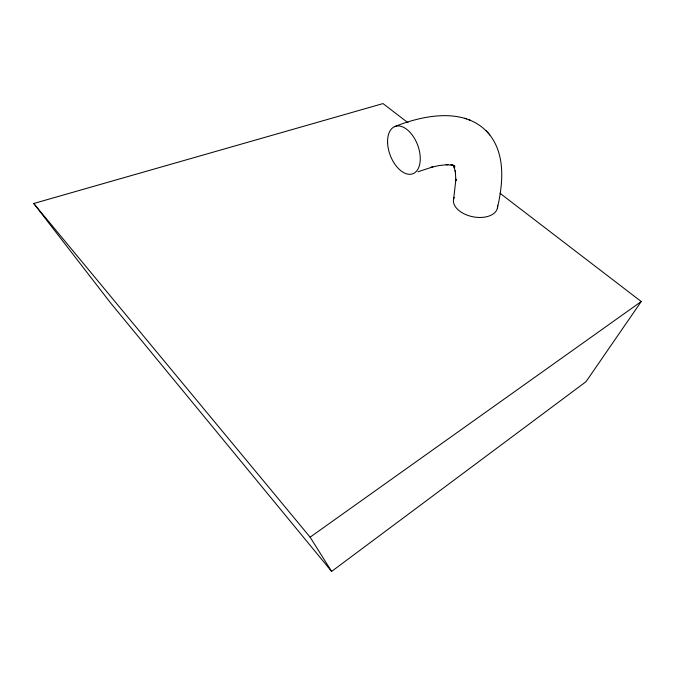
<?xml version="1.0" encoding="UTF-8"?>
<svg xmlns="http://www.w3.org/2000/svg" width="675" height="675" viewBox="0 0 675 675"><rect width="100%" height="100%" fill="white"/><g stroke="black" fill="none" stroke-linecap="round" stroke-linejoin="round"><path stroke-width="1.01" d="M453.693 198.762L455.903 179.145L455.878 180.765L455.296 170.792L455.524 172.547L453.794 166.32L454.705 167.94L453.651 166.101M497.407 208.094C502.926 183.895 505.862 154.879 489.206 134.215M500.006 193.269L641.25 301.539L586.01 381.696L331.611 571.421L110.472 302.805L33.75 203.487L383.003 103.579L408.071 122.791M33.75 203.487L310.12 537.173L641.25 301.539M417.985 171.745L432.861 166.877L431.207 167.341L439.29 165.502L448.006 164.641L446.099 164.624L452.663 165.316M394.478 126.681C424.128 114.784 466.754 106.422 489.805 134.932M464.864 118.252L466.636 118.893M468.442 119.534L470.23 120.175M450.908 164.616L454.672 166.118M452.908 165.417L454.739 166.387L451.642 164.498L454.781 166.657L451.963 164.481L453.549 165.932M486.177 130.823L486.818 131.507M487.417 132.14L488.649 133.549M310.12 537.173L331.611 571.421M497.509 205.301A22.359 13.399 11.2 0 1 473.521 216.894A22.359 13.399 11.2 0 1 454.157 197.463M387.593 142.695A25.279 14.639 69.3 0 0 412.805 173.779A25.279 14.639 69.3 0 0 411.362 133.878A25.279 14.639 69.3 0 0 387.593 142.695"/></g></svg>
